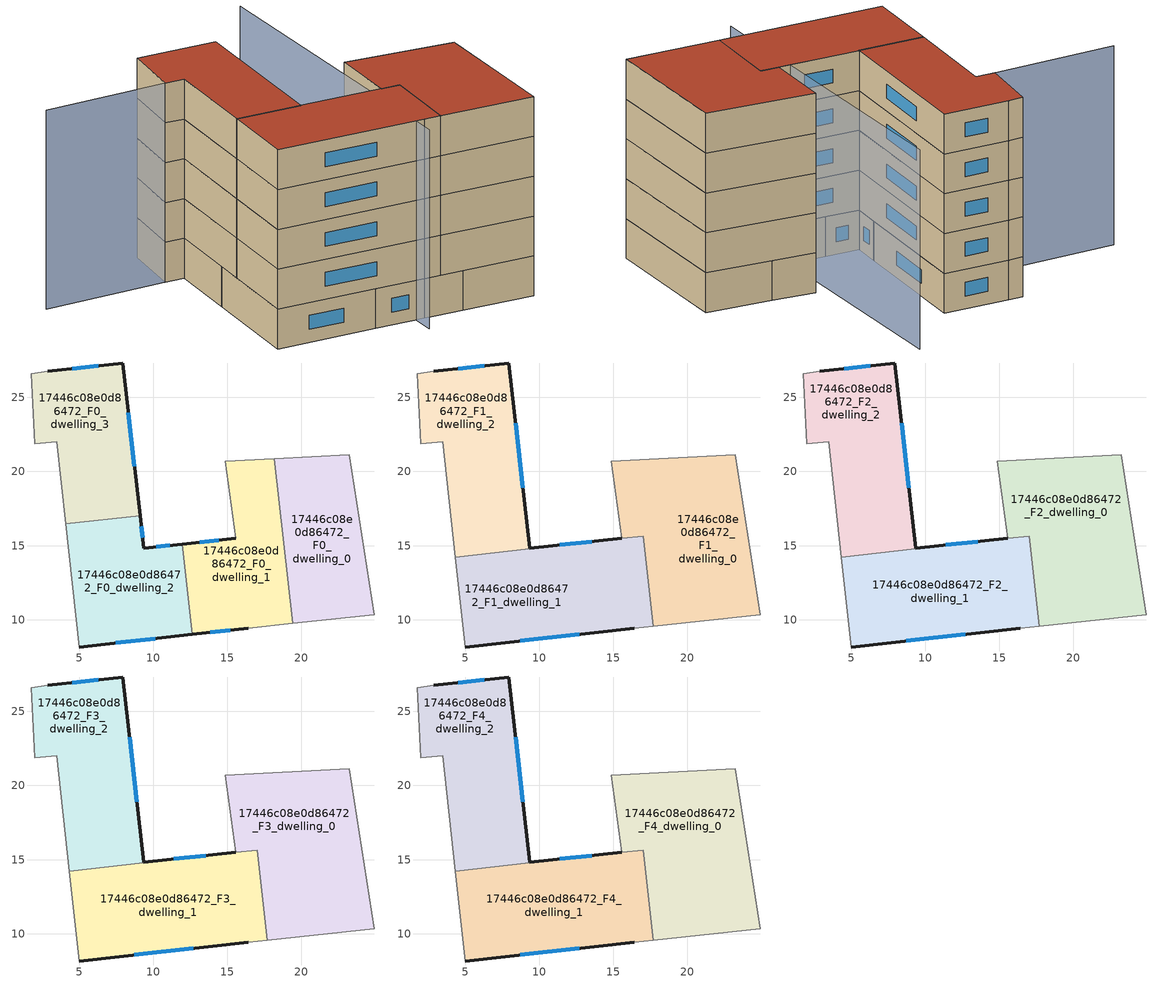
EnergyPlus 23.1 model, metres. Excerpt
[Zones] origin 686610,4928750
17446c08e0d86472_F0_dwelling_0
 floor ground (EU_floor_Construction): 23.21,21.14 24.89,10.35 19.4,9.76 18.18,20.87 z0
 wall adiabatic (EU_wall_Construction): 19.4,9.76 24.89,10.35 23.21,21.14 18.18,20.87 z0:3
 wall to 17446c08e0d86472_F0_dwelling_1 (EU_wall_Construction): 18.18,20.87 19.4,9.76 z0:3
17446c08e0d86472_F0_dwelling_1
 floor ground (EU_floor_Construction): 18.18,20.87 19.4,9.76 16.41,9.43 12.64,9.01 11.97,15.1 15.58,15.48 14.86,20.68 z0
 wall outside (EU_wall_Construction): 12.64,9.01 16.41,9.43 / 15.58,15.48 11.97,15.1 z0:3
 wall adiabatic (EU_wall_Construction): 16.41,9.43 19.4,9.76 / 18.18,20.87 14.86,20.68 15.58,15.48 z0:3
 wall to 17446c08e0d86472_F0_dwelling_2 (EU_wall_Construction): 11.97,15.1 12.64,9.01 z0:3
 window (EU_Window_Construction): 13.86,9.15 15.18,9.3 / 14.41,15.36 13.14,15.23 z0.98:2.02
17446c08e0d86472_F0_dwelling_2
 floor ground (EU_floor_Construction): 11.97,15.1 12.64,9.01 5,8.16 4.1,16.47 9.11,17.02 9.36,14.83 z0
 wall outside (EU_wall_Construction): 5,8.16 12.64,9.01 / 11.97,15.1 9.36,14.83 9.11,17.02 z0:3
 wall adiabatic (EU_wall_Construction): 4.1,16.47 5,8.16 z0:3
 wall to 17446c08e0d86472_F0_dwelling_3 (EU_wall_Construction): 9.11,17.02 4.1,16.47 z0:3
 window (EU_Window_Construction): 7.48,8.44 10.15,8.74 / 9.28,15.54 9.19,16.31 / 11.12,15.02 10.21,14.92 z0.98:2.02
17446c08e0d86472_F0_dwelling_3
 floor ground (EU_floor_Construction): 7.94,27.31 9.11,17.02 4.1,16.47 3.5,22 2.02,21.86 1.79,26.57 2.9,26.74 z0
 wall outside (EU_wall_Construction): 9.11,17.02 7.94,27.31 2.9,26.74 z0:3
 wall adiabatic (EU_wall_Construction): 2.9,26.74 1.79,26.57 2.02,21.86 3.5,22 4.1,16.47 z0:3
 window (EU_Window_Construction): 6.3,27.13 4.54,26.93 / 8.73,20.37 8.32,23.96 z0.98:2.02
17446c08e0d86472_F1_dwelling_0
 floor to 17446c08e0d86472_F0_dwelling_0 (EU_floor_Construction): 23.21,21.14 24.89,10.35 19.4,9.76 18.18,20.86 z3
 floor to 17446c08e0d86472_F0_dwelling_1 (EU_floor_Construction): 18.18,20.86 19.4,9.76 17.68,9.57 17.01,15.63 15.58,15.48 14.86,20.68 z3
 wall adiabatic (EU_wall_Construction): 17.01,15.63 17.68,9.57 24.89,10.35 23.21,21.14 14.86,20.68 15.58,15.48 z3:6
 wall to 17446c08e0d86472_F1_dwelling_1 (EU_wall_Construction): 15.58,15.48 17.01,15.63 z3:6
17446c08e0d86472_F1_dwelling_1
 floor to 17446c08e0d86472_F0_dwelling_1 (EU_floor_Construction): 17.01,15.63 17.68,9.57 16.41,9.43 12.64,9.01 11.97,15.1 z3
 floor to 17446c08e0d86472_F0_dwelling_2 (EU_floor_Construction): 11.97,15.1 12.64,9.01 5,8.16 4.34,14.23 9.37,14.78 9.36,14.83 z3
 wall outside (EU_wall_Construction): 15.58,15.48 9.36,14.83 / 5,8.16 16.41,9.43 z3:6
 wall adiabatic (EU_wall_Construction): 16.41,9.43 17.68,9.57 17.01,15.62 / 4.34,14.23 5,8.16 z3:6
 wall to 17446c08e0d86472_F1_dwelling_2 (EU_wall_Construction): 9.36,14.83 9.37,14.78 / 9.36,14.78 4.34,14.23 z3:6
 window (EU_Window_Construction): 13.56,15.27 11.38,15.04 / 8.71,8.58 12.7,9.02 z3.98:5.02
17446c08e0d86472_F1_dwelling_2
 floor to 17446c08e0d86472_F0_dwelling_2 (EU_floor_Construction): 9.11,17.02 9.37,14.78 4.34,14.23 4.1,16.47 z3
 floor to 17446c08e0d86472_F0_dwelling_3 (EU_floor_Construction): 7.94,27.31 9.11,17.02 4.1,16.47 3.5,22 2.02,21.86 1.79,26.57 2.9,26.74 z3
 wall outside (EU_wall_Construction): 9.36,14.84 7.94,27.31 2.9,26.74 z3:6
 wall adiabatic (EU_wall_Construction): 2.9,26.74 1.79,26.57 2.02,21.86 3.5,22 4.34,14.23 z3:6
 window (EU_Window_Construction): 6.3,27.13 4.54,26.93 / 8.9,18.89 8.4,23.26 z3.98:5.02
17446c08e0d86472_F2_dwelling_0
 floor to 17446c08e0d86472_F1_dwelling_0 (EU_floor_Construction): 23.21,21.14 24.89,10.35 17.68,9.57 17.01,15.62 15.58,15.48 14.86,20.68 z6
 wall adiabatic (EU_wall_Construction): 17.01,15.63 17.68,9.57 24.89,10.35 23.21,21.14 14.86,20.68 15.58,15.48 z6:9
 wall to 17446c08e0d86472_F2_dwelling_1 (EU_wall_Construction): 15.58,15.48 17.01,15.63 z6:9
17446c08e0d86472_F2_dwelling_1
 floor to 17446c08e0d86472_F1_dwelling_1 (EU_floor_Construction): 17.01,15.63 17.68,9.57 16.41,9.43 5,8.16 4.34,14.23 9.37,14.78 9.36,14.83 z6
 wall outside (EU_wall_Construction): 15.58,15.48 9.36,14.83 / 5,8.16 16.41,9.43 z6:9
 wall adiabatic (EU_wall_Construction): 16.41,9.43 17.68,9.57 17.01,15.62 / 4.34,14.23 5,8.16 z6:9
 wall to 17446c08e0d86472_F2_dwelling_2 (EU_wall_Construction): 9.36,14.83 9.37,14.78 / 9.36,14.78 4.34,14.23 z6:9
 window (EU_Window_Construction): 13.56,15.27 11.38,15.04 / 8.71,8.58 12.7,9.02 z6.98:8.02
17446c08e0d86472_F2_dwelling_2
 floor to 17446c08e0d86472_F1_dwelling_2 (EU_floor_Construction): 7.94,27.31 9.37,14.78 4.34,14.23 3.5,22 2.02,21.86 1.79,26.57 2.9,26.74 z6
 wall outside (EU_wall_Construction): 9.36,14.84 7.94,27.31 2.9,26.74 z6:9
 wall adiabatic (EU_wall_Construction): 2.9,26.74 1.79,26.57 2.02,21.86 3.5,22 4.34,14.23 z6:9
 window (EU_Window_Construction): 6.3,27.13 4.54,26.93 / 8.9,18.89 8.4,23.26 z6.98:8.02
17446c08e0d86472_F3_dwelling_0
 floor to 17446c08e0d86472_F2_dwelling_0 (EU_floor_Construction): 23.21,21.14 24.89,10.35 17.68,9.57 17.01,15.62 15.58,15.48 14.86,20.68 z9
 wall adiabatic (EU_wall_Construction): 17.01,15.63 17.68,9.57 24.89,10.35 23.21,21.14 14.86,20.68 15.58,15.48 z9:12
 wall to 17446c08e0d86472_F3_dwelling_1 (EU_wall_Construction): 15.58,15.48 17.01,15.63 z9:12
17446c08e0d86472_F3_dwelling_1
 floor to 17446c08e0d86472_F2_dwelling_1 (EU_floor_Construction): 17.01,15.63 17.68,9.57 16.41,9.43 5,8.16 4.34,14.23 9.37,14.78 9.36,14.83 z9
 wall outside (EU_wall_Construction): 15.58,15.48 9.36,14.83 / 5,8.16 16.41,9.43 z9:12
 wall adiabatic (EU_wall_Construction): 16.41,9.43 17.68,9.57 17.01,15.62 / 4.34,14.23 5,8.16 z9:12
 wall to 17446c08e0d86472_F3_dwelling_2 (EU_wall_Construction): 9.36,14.83 9.37,14.78 / 9.36,14.78 4.34,14.23 z9:12
 window (EU_Window_Construction): 13.56,15.27 11.38,15.04 / 8.71,8.58 12.7,9.02 z9.98:11.02
17446c08e0d86472_F3_dwelling_2
 floor to 17446c08e0d86472_F2_dwelling_2 (EU_floor_Construction): 7.94,27.31 9.37,14.78 4.34,14.23 3.5,22 2.02,21.86 1.79,26.57 2.9,26.74 z9
 wall outside (EU_wall_Construction): 9.36,14.84 7.94,27.31 2.9,26.74 z9:12
 wall adiabatic (EU_wall_Construction): 2.9,26.74 1.79,26.57 2.02,21.86 3.5,22 4.34,14.23 z9:12
 window (EU_Window_Construction): 6.3,27.13 4.54,26.93 / 8.9,18.89 8.4,23.26 z9.98:11.02
17446c08e0d86472_F4_dwelling_0
 floor to 17446c08e0d86472_F3_dwelling_0 (EU_floor_Construction): 23.21,21.14 24.89,10.35 17.68,9.57 17.01,15.62 15.58,15.48 14.86,20.68 z12
 wall adiabatic (EU_wall_Construction): 17.01,15.63 17.68,9.57 24.89,10.35 23.21,21.14 14.86,20.68 15.58,15.48 z12:15
 wall to 17446c08e0d86472_F4_dwelling_1 (EU_wall_Construction): 15.58,15.48 17.01,15.63 z12:15
 roof outside (EU_roof_Construction): 24.89,10.35 23.21,21.14 14.86,20.68 15.58,15.48 17.01,15.63 17.68,9.57 z15
17446c08e0d86472_F4_dwelling_1
 floor to 17446c08e0d86472_F3_dwelling_1 (EU_floor_Construction): 17.01,15.63 17.68,9.57 16.41,9.43 5,8.16 4.34,14.23 9.37,14.78 9.36,14.83 z12
 wall outside (EU_wall_Construction): 15.58,15.48 9.36,14.83 / 5,8.16 16.41,9.43 z12:15
 wall adiabatic (EU_wall_Construction): 16.41,9.43 17.68,9.57 17.01,15.62 / 4.34,14.23 5,8.16 z12:15
 wall to 17446c08e0d86472_F4_dwelling_2 (EU_wall_Construction): 9.36,14.83 9.37,14.78 / 9.36,14.78 4.34,14.23 z12:15
 window (EU_Window_Construction): 13.56,15.27 11.38,15.04 / 8.71,8.58 12.7,9.02 z12.98:14.02
 roof outside (EU_roof_Construction): 17.68,9.57 17.01,15.63 9.36,14.83 9.37,14.78 4.34,14.23 5,8.16 16.41,9.43 z15
17446c08e0d86472_F4_dwelling_2
 floor to 17446c08e0d86472_F3_dwelling_2 (EU_floor_Construction): 7.94,27.31 9.37,14.78 4.34,14.23 3.5,22 2.02,21.86 1.79,26.57 2.9,26.74 z12
 wall outside (EU_wall_Construction): 9.36,14.84 7.94,27.31 2.9,26.74 z12:15
 wall adiabatic (EU_wall_Construction): 2.9,26.74 1.79,26.57 2.02,21.86 3.5,22 4.34,14.23 z12:15
 window (EU_Window_Construction): 6.3,27.13 4.54,26.93 / 8.9,18.89 8.4,23.26 z12.98:14.02
 roof outside (EU_roof_Construction): 9.37,14.78 9.36,14.83 7.94,27.31 2.9,26.74 1.79,26.57 2.02,21.86 3.5,22 4.34,14.23 z15
shading: 16.06,7.61 11.79,32.47 / 2.5,21.94 -7.36,20.43 z0:15
[Building]
EU S2 Campaign: North Axis=0; Terrain=City; Solar Distribution=FullExterior
[Site:Location]
Bologna: Latitude=44.5; Longitude=11.25; Time Zone=1; Elevation=37
[SizingPeriod:WeatherFileDays]
AnnualSizingPeriod: Begin Month=1; Begin Day of Month=1; End Month=12; End Day of Month=31; Day of Week for Start Day=Monday; Use Weather File Daylight Saving Period=No; Use Weather File Rain and Snow Indicators=No
[MATERIAL]
EU_InternalMass_Material: Roughness=MediumRough; Thickness=0.1; Conductivity=1; Density=1800; Specific Heat=900; Thermal Absorptance=0.9; Solar Absorptance=0.7; Visible Absorptance=0.7
[MATERIAL:NOMASS] Roughness=MediumRough; Thermal Absorptance=0.9; Solar Absorptance=0.7; Visible Absorptance=0.7
Name | Thermal Resistance
EU_wall_NoMass | 0.905828
EU_roof_NoMass | 0.37593
EU_floor_NoMass | 0.67114
[WINDOWMATERIAL:SIMPLEGLAZINGSYSTEM]
EU_Window_SimpleGlazing: UFactor=4.52486; Solar Heat Gain Coefficient=0.85; Visible Transmittance=0.85
[CONSTRUCTION]
EU_wall_Construction: EU_wall_NoMass
EU_roof_Construction: EU_roof_NoMass
EU_floor_Construction: EU_floor_NoMass
EU_InternalMass_Construction: EU_InternalMass_Material
EU_Window_Construction: EU_Window_SimpleGlazing
[ZONE] Type=1; Multiplier=1; Ceiling Height=autocalculate; Floor Area=autocalculate; Part of Total Floor Area=Yes
Name | Volume
17446c08e0d86472_F0_dwelling_0 | 174.847
17446c08e0d86472_F1_dwelling_0 | 256.701
17446c08e0d86472_F2_dwelling_0; 17446c08e0d86472_F3_dwelling_0; 17446c08e0d86472_F4_dwelling_0 | 256.703
17446c08e0d86472_F0_dwelling_1 | 174.855
17446c08e0d86472_F1_dwelling_1 | 233.766
17446c08e0d86472_F2_dwelling_1; 17446c08e0d86472_F3_dwelling_1; 17446c08e0d86472_F4_dwelling_1 | 233.77
17446c08e0d86472_F0_dwelling_2 | 174.858
17446c08e0d86472_F1_dwelling_2; 17446c08e0d86472_F2_dwelling_2; 17446c08e0d86472_F3_dwelling_2; 17446c08e0d86472_F4_dwelling_2 | 208.914
17446c08e0d86472_F0_dwelling_3 | 174.844
[INTERNALMASS] Construction=EU_InternalMass_Construction
Name | Zone or ZoneList | Surface Area
17446c08e0d86472_F0_dwelling_0_EU_InternalMass | 17446c08e0d86472_F0_dwelling_0 | 58.2825
17446c08e0d86472_F0_dwelling_1_EU_InternalMass | 17446c08e0d86472_F0_dwelling_1 | 58.2844
17446c08e0d86472_F0_dwelling_2_EU_InternalMass | 17446c08e0d86472_F0_dwelling_2 | 58.2845
17446c08e0d86472_F0_dwelling_3_EU_InternalMass | 17446c08e0d86472_F0_dwelling_3 | 58.2823
17446c08e0d86472_F1_dwelling_0_EU_InternalMass | 17446c08e0d86472_F1_dwelling_0 | 85.5663
17446c08e0d86472_F1_dwelling_1_EU_InternalMass | 17446c08e0d86472_F1_dwelling_1 | 77.9252
17446c08e0d86472_F1_dwelling_2_EU_InternalMass | 17446c08e0d86472_F1_dwelling_2 | 69.6379
17446c08e0d86472_F2_dwelling_0_EU_InternalMass | 17446c08e0d86472_F2_dwelling_0 | 85.5663
17446c08e0d86472_F2_dwelling_1_EU_InternalMass | 17446c08e0d86472_F2_dwelling_1 | 77.9252
17446c08e0d86472_F2_dwelling_2_EU_InternalMass | 17446c08e0d86472_F2_dwelling_2 | 69.6379
17446c08e0d86472_F3_dwelling_0_EU_InternalMass | 17446c08e0d86472_F3_dwelling_0 | 85.5663
17446c08e0d86472_F3_dwelling_1_EU_InternalMass | 17446c08e0d86472_F3_dwelling_1 | 77.9252
17446c08e0d86472_F3_dwelling_2_EU_InternalMass | 17446c08e0d86472_F3_dwelling_2 | 69.6379
17446c08e0d86472_F4_dwelling_0_EU_InternalMass | 17446c08e0d86472_F4_dwelling_0 | 85.5663
17446c08e0d86472_F4_dwelling_1_EU_InternalMass | 17446c08e0d86472_F4_dwelling_1 | 77.9252
17446c08e0d86472_F4_dwelling_2_EU_InternalMass | 17446c08e0d86472_F4_dwelling_2 | 69.6379
[OTHEREQUIPMENT] Fuel Type=Electricity; Design Level Calculation Method=Watts/Area; Power per Zone Floor Area=1; Fraction Latent=0; Fraction Radiant=0; Fraction Lost=0; Carbon Dioxide Generation Rate=0; EndUse Subcategory=EU_Step8_InternalGains
Name | Zone or ZoneList or Space or SpaceList | Schedule
EU_Step8_InternalGain_17446c08e0d86472_F0_dwelling_0_f000 | 17446c08e0d86472_F0_dwelling_0 | EU_Step8_GainSchedule_17446c08e0d86472_F0_dwelling_0_f000
EU_Step8_InternalGain_17446c08e0d86472_F0_dwelling_1_f000 | 17446c08e0d86472_F0_dwelling_1 | EU_Step8_GainSchedule_17446c08e0d86472_F0_dwelling_1_f000
EU_Step8_InternalGain_17446c08e0d86472_F0_dwelling_2_f000 | 17446c08e0d86472_F0_dwelling_2 | EU_Step8_GainSchedule_17446c08e0d86472_F0_dwelling_2_f000
EU_Step8_InternalGain_17446c08e0d86472_F0_dwelling_3_f000 | 17446c08e0d86472_F0_dwelling_3 | EU_Step8_GainSchedule_17446c08e0d86472_F0_dwelling_3_f000
EU_Step8_InternalGain_17446c08e0d86472_F1_dwelling_0_f000 | 17446c08e0d86472_F1_dwelling_0 | EU_Step8_GainSchedule_17446c08e0d86472_F1_dwelling_0_f000
EU_Step8_InternalGain_17446c08e0d86472_F1_dwelling_1_f000 | 17446c08e0d86472_F1_dwelling_1 | EU_Step8_GainSchedule_17446c08e0d86472_F1_dwelling_1_f000
EU_Step8_InternalGain_17446c08e0d86472_F1_dwelling_2_f000 | 17446c08e0d86472_F1_dwelling_2 | EU_Step8_GainSchedule_17446c08e0d86472_F1_dwelling_2_f000
EU_Step8_InternalGain_17446c08e0d86472_F2_dwelling_0_f000 | 17446c08e0d86472_F2_dwelling_0 | EU_Step8_GainSchedule_17446c08e0d86472_F2_dwelling_0_f000
EU_Step8_InternalGain_17446c08e0d86472_F2_dwelling_1_f000 | 17446c08e0d86472_F2_dwelling_1 | EU_Step8_GainSchedule_17446c08e0d86472_F2_dwelling_1_f000
EU_Step8_InternalGain_17446c08e0d86472_F2_dwelling_2_f000 | 17446c08e0d86472_F2_dwelling_2 | EU_Step8_GainSchedule_17446c08e0d86472_F2_dwelling_2_f000
EU_Step8_InternalGain_17446c08e0d86472_F3_dwelling_0_f000 | 17446c08e0d86472_F3_dwelling_0 | EU_Step8_GainSchedule_17446c08e0d86472_F3_dwelling_0_f000
EU_Step8_InternalGain_17446c08e0d86472_F3_dwelling_1_f000 | 17446c08e0d86472_F3_dwelling_1 | EU_Step8_GainSchedule_17446c08e0d86472_F3_dwelling_1_f000
EU_Step8_InternalGain_17446c08e0d86472_F3_dwelling_2_f000 | 17446c08e0d86472_F3_dwelling_2 | EU_Step8_GainSchedule_17446c08e0d86472_F3_dwelling_2_f000
EU_Step8_InternalGain_17446c08e0d86472_F4_dwelling_0_f000 | 17446c08e0d86472_F4_dwelling_0 | EU_Step8_GainSchedule_17446c08e0d86472_F4_dwelling_0_f000
EU_Step8_InternalGain_17446c08e0d86472_F4_dwelling_1_f000 | 17446c08e0d86472_F4_dwelling_1 | EU_Step8_GainSchedule_17446c08e0d86472_F4_dwelling_1_f000
EU_Step8_InternalGain_17446c08e0d86472_F4_dwelling_2_f000 | 17446c08e0d86472_F4_dwelling_2 | EU_Step8_GainSchedule_17446c08e0d86472_F4_dwelling_2_f000
[ZONEVENTILATION:DESIGNFLOWRATE] Schedule=EU_AlwaysOn; Design Flow Rate Calculation Method=AirChanges/Hour; Air Changes per Hour=0.73129; Ventilation Type=Natural; Fan Pressure Rise=0; Fan Total Efficiency=1; Constant Term Coefficient=1; Temperature Term Coefficient=0; Velocity Term Coefficient=0; Velocity Squared Term Coefficient=0; Minimum Indoor Temperature=-100; Maximum Indoor Temperature=100; Delta Temperature=-100; Minimum Outdoor Temperature=-100; Maximum Outdoor Temperature=100; Maximum Wind Speed=40
Name | Zone or ZoneList or Space or SpaceList
EU_ConstantAir_17446c08e0d86472_F0_dwelling_0 | 17446c08e0d86472_F0_dwelling_0
EU_ConstantAir_17446c08e0d86472_F0_dwelling_1 | 17446c08e0d86472_F0_dwelling_1
EU_ConstantAir_17446c08e0d86472_F0_dwelling_2 | 17446c08e0d86472_F0_dwelling_2
EU_ConstantAir_17446c08e0d86472_F0_dwelling_3 | 17446c08e0d86472_F0_dwelling_3
EU_ConstantAir_17446c08e0d86472_F1_dwelling_0 | 17446c08e0d86472_F1_dwelling_0
EU_ConstantAir_17446c08e0d86472_F1_dwelling_1 | 17446c08e0d86472_F1_dwelling_1
EU_ConstantAir_17446c08e0d86472_F1_dwelling_2 | 17446c08e0d86472_F1_dwelling_2
EU_ConstantAir_17446c08e0d86472_F2_dwelling_0 | 17446c08e0d86472_F2_dwelling_0
EU_ConstantAir_17446c08e0d86472_F2_dwelling_1 | 17446c08e0d86472_F2_dwelling_1
EU_ConstantAir_17446c08e0d86472_F2_dwelling_2 | 17446c08e0d86472_F2_dwelling_2
EU_ConstantAir_17446c08e0d86472_F3_dwelling_0 | 17446c08e0d86472_F3_dwelling_0
EU_ConstantAir_17446c08e0d86472_F3_dwelling_1 | 17446c08e0d86472_F3_dwelling_1
EU_ConstantAir_17446c08e0d86472_F3_dwelling_2 | 17446c08e0d86472_F3_dwelling_2
EU_ConstantAir_17446c08e0d86472_F4_dwelling_0 | 17446c08e0d86472_F4_dwelling_0
EU_ConstantAir_17446c08e0d86472_F4_dwelling_1 | 17446c08e0d86472_F4_dwelling_1
EU_ConstantAir_17446c08e0d86472_F4_dwelling_2 | 17446c08e0d86472_F4_dwelling_2
[HVACTEMPLATE:THERMOSTAT] Constant Heating Setpoint=20; Constant Cooling Setpoint=50
EU_HeatOnly_17446c08e0d86472_F0_dwelling_0; EU_HeatOnly_17446c08e0d86472_F0_dwelling_1; EU_HeatOnly_17446c08e0d86472_F0_dwelling_2; EU_HeatOnly_17446c08e0d86472_F0_dwelling_3; EU_HeatOnly_17446c08e0d86472_F1_dwelling_0; EU_HeatOnly_17446c08e0d86472_F1_dwelling_1; EU_HeatOnly_17446c08e0d86472_F1_dwelling_2; EU_HeatOnly_17446c08e0d86472_F2_dwelling_0; EU_HeatOnly_17446c08e0d86472_F2_dwelling_1; EU_HeatOnly_17446c08e0d86472_F2_dwelling_2; EU_HeatOnly_17446c08e0d86472_F3_dwelling_0; EU_HeatOnly_17446c08e0d86472_F3_dwelling_1; EU_HeatOnly_17446c08e0d86472_F3_dwelling_2; EU_HeatOnly_17446c08e0d86472_F4_dwelling_0; EU_HeatOnly_17446c08e0d86472_F4_dwelling_1; EU_HeatOnly_17446c08e0d86472_F4_dwelling_2
[HVACTEMPLATE:ZONE:IDEALLOADSAIRSYSTEM] System Availability Schedule=EU_AlwaysOn; Maximum Heating Supply Air Temperature=50; Minimum Cooling Supply Air Temperature=13; Maximum Heating Supply Air Humidity Ratio=0.0156; Minimum Cooling Supply Air Humidity Ratio=0.0077; Heating Limit=NoLimit; Cooling Limit=NoLimit; Heating Availability Schedule=EU_AlwaysOn; Cooling Availability Schedule=EU_CoolingOff; Dehumidification Control Type=ConstantSensibleHeatRatio; Cooling Sensible Heat Ratio=0.7; Dehumidification Setpoint=60; Humidification Control Type=None; Humidification Setpoint=30; Outdoor Air Method=None; Outdoor Air Flow Rate per Person=0.00944; Outdoor Air Flow Rate per Zone Floor Area=0; Outdoor Air Flow Rate per Zone=0; Demand Controlled Ventilation Type=None; Outdoor Air Economizer Type=NoEconomizer; Heat Recovery Type=None; Sensible Heat Recovery Effectiveness=0.7; Latent Heat Recovery Effectiveness=0.65
Name | Template Thermostat
17446c08e0d86472_F0_dwelling_0 | EU_HeatOnly_17446c08e0d86472_F0_dwelling_0
17446c08e0d86472_F0_dwelling_1 | EU_HeatOnly_17446c08e0d86472_F0_dwelling_1
17446c08e0d86472_F0_dwelling_2 | EU_HeatOnly_17446c08e0d86472_F0_dwelling_2
17446c08e0d86472_F0_dwelling_3 | EU_HeatOnly_17446c08e0d86472_F0_dwelling_3
17446c08e0d86472_F1_dwelling_0 | EU_HeatOnly_17446c08e0d86472_F1_dwelling_0
17446c08e0d86472_F1_dwelling_1 | EU_HeatOnly_17446c08e0d86472_F1_dwelling_1
17446c08e0d86472_F1_dwelling_2 | EU_HeatOnly_17446c08e0d86472_F1_dwelling_2
17446c08e0d86472_F2_dwelling_0 | EU_HeatOnly_17446c08e0d86472_F2_dwelling_0
17446c08e0d86472_F2_dwelling_1 | EU_HeatOnly_17446c08e0d86472_F2_dwelling_1
17446c08e0d86472_F2_dwelling_2 | EU_HeatOnly_17446c08e0d86472_F2_dwelling_2
17446c08e0d86472_F3_dwelling_0 | EU_HeatOnly_17446c08e0d86472_F3_dwelling_0
17446c08e0d86472_F3_dwelling_1 | EU_HeatOnly_17446c08e0d86472_F3_dwelling_1
17446c08e0d86472_F3_dwelling_2 | EU_HeatOnly_17446c08e0d86472_F3_dwelling_2
17446c08e0d86472_F4_dwelling_0 | EU_HeatOnly_17446c08e0d86472_F4_dwelling_0
17446c08e0d86472_F4_dwelling_1 | EU_HeatOnly_17446c08e0d86472_F4_dwelling_1
17446c08e0d86472_F4_dwelling_2 | EU_HeatOnly_17446c08e0d86472_F4_dwelling_2
[SIZING:ZONE] Zone Cooling Design Supply Air Temperature Input Method=SupplyAirTemperature; Zone Cooling Design Supply Air Temperature=13; Zone Heating Design Supply Air Temperature Input Method=SupplyAirTemperature; Zone Heating Design Supply Air Temperature=50; Zone Cooling Design Supply Air Humidity Ratio=0.008; Zone Heating Design Supply Air Humidity Ratio=0.008; Cooling Design Air Flow Method=DesignDay; Cooling Design Air Flow Rate=0; Cooling Minimum Air Flow per Zone Floor Area=0.000762; Cooling Minimum Air Flow=0; Cooling Minimum Air Flow Fraction=0.2; Heating Design Air Flow Method=DesignDay; Heating Design Air Flow Rate=0; Heating Maximum Air Flow per Zone Floor Area=0.002032; Heating Maximum Air Flow=0.141576; Heating Maximum Air Flow Fraction=0.3; Account for Dedicated Outdoor Air System=No; Dedicated Outdoor Air System Control Strategy=NeutralSupplyAir; Dedicated Outdoor Air Low Setpoint Temperature for Design=autosize; Dedicated Outdoor Air High Setpoint Temperature for Design=autosize; Zone Load Sizing Method=Sensible Load Only No Latent Load; Zone Latent Cooling Design Supply Air Humidity Ratio Input Method=HumidityRatioDifference; Zone Cooling Design Supply Air Humidity Ratio Difference=0.005; Zone Latent Heating Design Supply Air Humidity Ratio Input Method=HumidityRatioDifference; Zone Humidification Design Supply Air Humidity Ratio Difference=0.005
17446c08e0d86472_F0_dwelling_0; 17446c08e0d86472_F0_dwelling_1; 17446c08e0d86472_F0_dwelling_2; 17446c08e0d86472_F0_dwelling_3; 17446c08e0d86472_F1_dwelling_0; 17446c08e0d86472_F1_dwelling_1; 17446c08e0d86472_F1_dwelling_2; 17446c08e0d86472_F2_dwelling_0; 17446c08e0d86472_F2_dwelling_1; 17446c08e0d86472_F2_dwelling_2; 17446c08e0d86472_F3_dwelling_0; 17446c08e0d86472_F3_dwelling_1; 17446c08e0d86472_F3_dwelling_2; 17446c08e0d86472_F4_dwelling_0; 17446c08e0d86472_F4_dwelling_1; 17446c08e0d86472_F4_dwelling_2
[SCHEDULE:CONSTANT]
Name | Hourly Value
EU_AlwaysOn | 1
EU_CoolingOff | 0
[SCHEDULE:FILE] Column Number=1; Rows to Skip at Top=0; Number of Hours of Data=8760; Column Separator=Comma; Interpolate to Timestep=No; Minutes per Item=60; Adjust Schedule for Daylight Savings=Yes
Name | File
EU_Step8_GainSchedule_17446c08e0d86472_F0_dwelling_0_f000 | ../../schedules/17446c08e0d86472/17446c08e0d86472_F0_dwelling_0_f000_gain.csv
EU_Step8_GainSchedule_17446c08e0d86472_F0_dwelling_1_f000 | ../../schedules/17446c08e0d86472/17446c08e0d86472_F0_dwelling_1_f000_gain.csv
EU_Step8_GainSchedule_17446c08e0d86472_F0_dwelling_2_f000 | ../../schedules/17446c08e0d86472/17446c08e0d86472_F0_dwelling_2_f000_gain.csv
EU_Step8_GainSchedule_17446c08e0d86472_F0_dwelling_3_f000 | ../../schedules/17446c08e0d86472/17446c08e0d86472_F0_dwelling_3_f000_gain.csv
EU_Step8_GainSchedule_17446c08e0d86472_F1_dwelling_0_f000 | ../../schedules/17446c08e0d86472/17446c08e0d86472_F1_dwelling_0_f000_gain.csv
EU_Step8_GainSchedule_17446c08e0d86472_F1_dwelling_1_f000 | ../../schedules/17446c08e0d86472/17446c08e0d86472_F1_dwelling_1_f000_gain.csv
EU_Step8_GainSchedule_17446c08e0d86472_F1_dwelling_2_f000 | ../../schedules/17446c08e0d86472/17446c08e0d86472_F1_dwelling_2_f000_gain.csv
EU_Step8_GainSchedule_17446c08e0d86472_F2_dwelling_0_f000 | ../../schedules/17446c08e0d86472/17446c08e0d86472_F2_dwelling_0_f000_gain.csv
EU_Step8_GainSchedule_17446c08e0d86472_F2_dwelling_1_f000 | ../../schedules/17446c08e0d86472/17446c08e0d86472_F2_dwelling_1_f000_gain.csv
EU_Step8_GainSchedule_17446c08e0d86472_F2_dwelling_2_f000 | ../../schedules/17446c08e0d86472/17446c08e0d86472_F2_dwelling_2_f000_gain.csv
EU_Step8_GainSchedule_17446c08e0d86472_F3_dwelling_0_f000 | ../../schedules/17446c08e0d86472/17446c08e0d86472_F3_dwelling_0_f000_gain.csv
EU_Step8_GainSchedule_17446c08e0d86472_F3_dwelling_1_f000 | ../../schedules/17446c08e0d86472/17446c08e0d86472_F3_dwelling_1_f000_gain.csv
EU_Step8_GainSchedule_17446c08e0d86472_F3_dwelling_2_f000 | ../../schedules/17446c08e0d86472/17446c08e0d86472_F3_dwelling_2_f000_gain.csv
EU_Step8_GainSchedule_17446c08e0d86472_F4_dwelling_0_f000 | ../../schedules/17446c08e0d86472/17446c08e0d86472_F4_dwelling_0_f000_gain.csv
EU_Step8_GainSchedule_17446c08e0d86472_F4_dwelling_1_f000 | ../../schedules/17446c08e0d86472/17446c08e0d86472_F4_dwelling_1_f000_gain.csv
EU_Step8_GainSchedule_17446c08e0d86472_F4_dwelling_2_f000 | ../../schedules/17446c08e0d86472/17446c08e0d86472_F4_dwelling_2_f000_gain.csv
